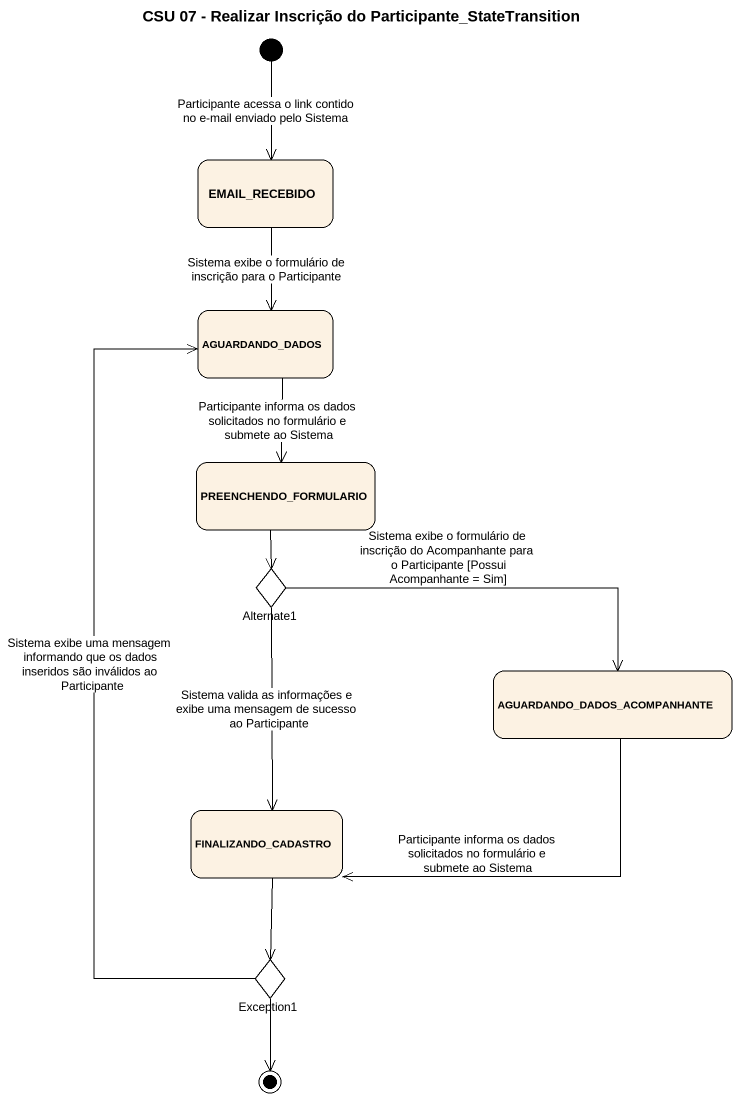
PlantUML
@startuml
title CSU 07 - Realizar Inscrição do Participante_StateTransition
hide empty description
state EMAIL_RECEBIDO
state AGUARDANDO_DADOS
state PREENCHENDO_FORMULARIO
state Alternate1 <<choice>>
state "AGUARDANDO_DADOS_ACOMPANHANTE" as AGUARDANDO_DADOS_2
state FINALIZANDO_CADASTRO
state Exception1 <<choice>>
[*] --> EMAIL_RECEBIDO : Participante acessa o link contido no e-mail enviado pelo Sistema
EMAIL_RECEBIDO --> AGUARDANDO_DADOS : Sistema exibe o formulário de inscrição para o Participante
AGUARDANDO_DADOS --> PREENCHENDO_FORMULARIO : Participante informa os dados solicitados no formulário e submete ao Sistema
PREENCHENDO_FORMULARIO --> Alternate1
Alternate1 -right-> AGUARDANDO_DADOS_2 : Sistema exibe o formulário de inscrição do Acompanhante para o Participante [Possui Acompanhante = Sim]
Alternate1 --> FINALIZANDO_CADASTRO : Sistema valida as informações e exibe uma mensagem de sucesso ao Participante
AGUARDANDO_DADOS_2 -left-> FINALIZANDO_CADASTRO : Participante informa os dados solicitados no formulário e submete ao Sistema
FINALIZANDO_CADASTRO --> Exception1
Exception1 -up-> AGUARDANDO_DADOS : Sistema exibe uma mensagem informando que os dados inseridos são inválidos ao Participante
Exception1 --> [*]
@enduml
